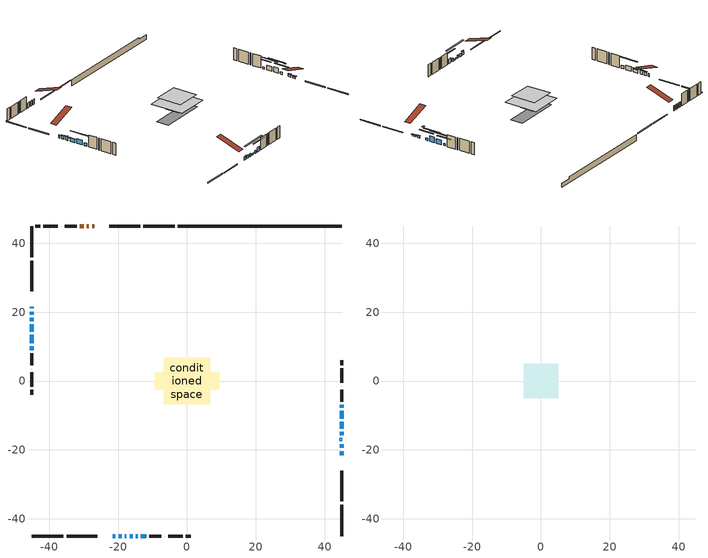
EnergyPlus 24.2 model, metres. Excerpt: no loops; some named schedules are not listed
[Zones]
conditioned space
 floor outside (Floor1 construction): -2.89,-2.89 -2.89,2.89 2.89,2.89 2.89,-2.89 z0.31
 floor adiabatic (AdiabaticFloorConstruction): -6.76,-6.76 -6.76,6.76 6.76,6.76 6.76,-6.76 z2.75
 floor foundation (Slab1 construction): -9.36,-2.55 -9.36,2.55 9.36,2.55 9.36,-2.55 z-2.13
 wall outside (RimJoist1 construction): -3.57,45.01 -12.7,45.01 / -45.01,-45.01 -35.88,-45.01 / -45.01,45.01 -45.01,35.88 / 45.01,-45.01 45.01,-35.88 z0.31:0.61
 wall outside (RimJoist2 construction): -13.63,45.01 -22.56,45.01 / -34.95,-45.01 -26.02,-45.01 / -45.01,34.95 -45.01,26.02 / 45.01,-34.95 45.01,-26.02 z0.31:0.61
 wall outside (AdiabaticWallConstruction 1): -27,45.01 -27.56,45.01 / -28.49,45.01 -29.07,45.01 / -30,45.01 -31.11,45.01 z0.31:2.34
 wall outside (AdiabaticWallConstruction): -45.01,21.58 -45.01,21.07 / -19.89,-45.01 -18.97,-45.01 / -18.05,-45.01 -17.59,-45.01 / -14.82,-45.01 -14.36,-45.01 / -45.01,10.03 -45.01,8.96 z0.31:1.53; 45.01,-21.58 45.01,-20.36 / -16.66,-45.01 -15.74,-45.01 z0.31:0.92; 45.01,-19.43 45.01,-18.31 z0.31:1.15; -21.58,-45.01 -20.82,-45.01 / -45.01,20.14 -45.01,19.23 / -45.01,16.46 -45.01,14.32 z0.31:1.63; -45.01,18.3 -45.01,17.38 z0.31:1.84; 45.01,-15.71 45.01,-14.79 z0.31:1.23; 45.01,-13.86 45.01,-11.83 z0.31:2.44; 45.01,-10.9 45.01,-8.69 / -13.43,-45.01 -11.9,-45.01 / -45.01,13.39 -45.01,10.95 z0.31:2.14; 45.01,-7.76 45.01,-6.95 z0.31:1.13
 wall outside (Wall1 construction): -32.03,45.01 -35.55,45.01 / -10.98,-45.01 -7.46,-45.01 / -45.01,8.03 -45.01,4.51 / 45.01,-6.02 45.01,-2.5 z0.31:5.19
 wall outside (Wall2 construction): -36.48,45.01 -36.58,45.01 / -6.53,-45.01 -6.43,-45.01 / -45.01,3.58 -45.01,3.49 / 45.01,-1.57 45.01,-1.48 z0.31:5.19
 wall outside (Wall3 construction): -37.51,45.01 -41.75,45.01 / -5.5,-45.01 -1.26,-45.01 / -45.01,2.56 -45.01,-1.68 / 45.01,-0.55 45.01,3.69 z0.31:5.19
 wall outside (Wall4 construction): -42.67,45.01 -44.08,45.01 / -0.34,-45.01 1.07,-45.01 / -45.01,-2.61 -45.01,-4.01 / 45.01,4.62 45.01,6.02 z0.31:5.19
 wall foundation (FoundationWall1 construction): -2.65,45.01,-2.13 -2.65,45.01,0.31 40.24,45.01,0.31 40.24,45.01,-0.39 45.01,45.01,-0.39 45.01,45.01,-2.13
 window (WindowConstruction 13): -45.01,21.58 -45.01,21.07 z0.31:1.53
 window (WindowConstruction 7): 45.01,-21.58 45.01,-20.36 z0.31:0.92
 window (WindowConstruction 8): 45.01,-19.43 45.01,-18.31 z0.31:1.15
 window (WindowConstruction 9): -21.58,-45.01 -20.82,-45.01 z0.31:1.63
 window (WindowConstruction 10): -45.01,20.14 -45.01,19.23 z0.31:1.63
 window (WindowConstruction 11): -45.01,18.3 -45.01,17.38 z0.31:1.83
 window (WindowConstruction 12): -45.01,16.45 -45.01,14.32 z0.31:1.63
 window (WindowConstruction 17): -19.89,-45.01 -18.97,-45.01 z0.31:1.53
 window (WindowConstruction 14): -18.04,-45.01 -17.59,-45.01 z0.31:1.53
 window (WindowConstruction 15): -16.66,-45.01 -15.74,-45.01 z0.31:0.92
 window (WindowConstruction 16): -14.81,-45.01 -14.36,-45.01 z0.31:1.53
 window (WindowConstruction): 45.01,-15.71 45.01,-14.79 z0.31:1.22
 window (WindowConstruction 1): 45.01,-13.86 45.01,-11.83 z0.31:2.44
 window (WindowConstruction 2): 45.01,-10.9 45.01,-8.69 z0.31:2.14
 window (WindowConstruction 3): 45.01,-7.76 45.01,-6.95 z0.31:1.12
 window (WindowConstruction 4): -13.43,-45.01 -11.9,-45.01 z0.31:2.14
 window (WindowConstruction 5): -45.01,13.39 -45.01,10.95 z0.31:2.14
 window (WindowConstruction 6): -45.01,10.02 -45.01,8.96 z0.31:1.53
 door (Door): -27,45.01 -27.56,45.01 z0.31:2.34
 door (Door 1): -28.49,45.01 -29.07,45.01 z0.31:2.34
 door (Door 2): -30,45.01 -31.11,45.01 z0.31:2.34
 ceiling adiabatic (AdiabaticFloorConstruction): 6.76,-6.76 6.76,6.76 -6.76,6.76 -6.76,-6.76 z2.75
 roof outside (AdiabaticRoofConstruction): 45.01,-16.63,5.19 44.3,-16.63,5.42 44.3,-17.38,5.42 45.01,-17.38,5.19
 skylight (SkylightConstruction): 45.01,-16.64,5.19 44.3,-16.64,5.42 44.3,-17.38,5.42 45.01,-17.38,5.19
attic - vented
 floor to conditioned space (Floor2 construction Reversed): -5.03,-5.03 -5.03,5.03 5.03,5.03 5.03,-5.03 z5.19
 roof outside (Roof1 construction): -26.07,45.01,5.19 -26.07,35.21,8.45 -23.49,35.21,8.45 -23.49,45.01,5.19; -22.51,-45.01,5.19 -22.51,-35.21,8.45 -25.09,-35.21,8.45 -25.09,-45.01,5.19; -45.01,22.51,5.19 -35.21,22.51,8.45 -35.21,25.09,8.45 -45.01,25.09,5.19; 45.01,-22.51,5.19 35.21,-22.51,8.45 35.21,-25.09,8.45 45.01,-25.09,5.19
shading: 45.01,-20.16 45.01,-21.78 45.42,-21.78 45.42,-20.16 z1.12; 45.01,-18.11 45.01,-19.63 45.42,-19.63 45.42,-18.11 z1.35; -20.62,-45.01 -21.78,-45.01 -21.78,-45.42 -20.62,-45.42 z1.83; -45.01,19.03 -45.01,20.34 -45.42,20.34 -45.42,19.03 z1.83; -45.01,17.18 -45.01,18.5 -45.42,18.5 -45.42,17.18 z2.04; -45.01,14.12 -45.01,16.66 -45.42,16.66 -45.42,14.12 z1.83; -10.66,-45.01 -21.74,-45.01 -21.74,-45.42 -10.66,-45.42 z6; 45.01,-12.15 45.01,-18.35 45.42,-18.35 45.42,-12.15 z3.86; 45.01,-9.19 45.01,-16.5 45.42,-16.5 45.42,-9.19 z5.08; 45.01,-6.05 45.01,-13.54 45.42,-13.54 45.42,-6.05 z4.78; 45.01,-4.31 45.01,-10.4 45.42,-10.4 45.42,-4.31 z3.76; -9.26,-45.01 -16.07,-45.01 -16.07,-45.42 -9.26,-45.42 z4.78; -45.01,8.31 -45.01,16.03 -45.42,16.03 -45.42,8.31 z4.78
[Building]
Building 1: Terrain=Suburbs
[Site:Location]
Toronto City Centre_ON: Latitude {deg}=43.63; Longitude {deg}=-79.39; Time Zone {hr}=-5; Elevation {m}=77; Keep Site Location Information=Yes
[Site:GroundTemperature:Shallow]
5.01852, 3.26908, 3.12898, 3.95918, 7.29196, 10.6092, 13.4851, 15.3069, 15.4617, 13.9799, 11.1774, 7.9619
[Site:WaterMainsTemperature]
Calculation Method=Schedule; Temperature Schedule=mains temperature schedule
[Material] Roughness=Rough; Thermal Absorptance=0.9
Name | Thickness {m} | Conductivity {W/m-K} | Density {kg/m3} | Specific Heat {J/kg-K} | Solar Absorptance | Visible Absorptance
asphalt or fiberglass shingles | 0.00635 | 0.162714 | 1121.4 | 1465.45 | 0.4 | 0.4
asphalt or fiberglass shingles 1 | 0.00635 | 0.162714 | 1121.4 | 1465.45 | 0.7 | 0.7
ceiling loosefill ins | 0.169333 | 0.0480833 | 16.02 | 1046.75 | 0.7 | 0.7
ceiling stud and cavity | 0.1397 | 0.177091 | 65.682 | 1177.47 | 0.7 | 0.7
concrete 4.0 in. | 0.1016 | 1.803125 | 2242.8 | 837.4 | 0.7 | 0.7
concrete 8.0 in. | 0.2032 | 1.803125 | 2242.8 | 837.4 | 0.7 | 0.7
door material | 0.04445 | 0.20624 | 512.64 | 1214.23 | 0.7 | 0.7
door material 1 | 0.04445 | 0.188738 | 512.64 | 1214.23 | 0.7 | 0.7
exterior vertical ins | 0.0301356 | 0.029427 | 32.04 | 1214.23 | 0.7 | 0.7
floor covering | 0.0127 | 0.0433444 | 54.468 | 1339.84 | 0.6 | 0.6
floor rigid ins; rim joist rigid ins; wall rigid ins | 0.051816 | 0.029427 | 32.04 | 1214.23 | 0.7 | 0.7
floor rigid ins 1; roof rigid ins; wall rigid ins 1 | 0.512978 | 0.029427 | 32.04 | 1214.23 | 0.7 | 0.7
floor stud and cavity | 0.1397 | 0.137215 | 92.3553 | 1139.71 | 0.7 | 0.7
floor stud and cavity 1 | 0.1397 | 1.75129 | 37.0049 | 1207.88 | 0.7 | 0.7
furniture material conditioned space 1 | 0.1524 | 0.115458 | 640.8 | 1214.23 | 0.6 | 0.6
gypsum board | 0.0127 | 0.160291 | 801 | 837.4 | 0.6 | 0.6
gypsum board 1 | 0.0127 | 0.160291 | 801 | 837.4 | 0.7 | 0.7
osb sheathing 0.5 in. | 0.0127 | 0.115458 | 512.64 | 1214.23 | 0.7 | 0.7
osb sheathing 0.75 in. | 0.01905 | 0.115458 | 512.64 | 1214.23 | 0.7 | 0.7
osb sheathing 2.0 in. | 0.0508 | 0.115458 | 512.64 | 1214.23 | 0.7 | 0.7
rim joist stud and cavity | 0.0508 | 0.035201 | 125.044 | 1163.47 | 0.6 | 0.6
rim joist stud and cavity 1 | 0.0508 | 0.0346513 | 125.044 | 1163.47 | 0.6 | 0.6
roof stud and cavity | 0.18415 | 1.78685 | 37.0049 | 1207.88 | 0.6 | 0.6
wall stud and cavity | 0.1397 | 0.0833386 | 139.0536 | 1170.24 | 0.7 | 0.7
wall stud and cavity 1 | 0.1397 | 0.0759218 | 139.0536 | 1170.24 | 0.7 | 0.7
wall stud and cavity 2 | 0.1397 | 0.257598 | 139.0536 | 1170.24 | 0.7 | 0.7
wall stud and cavity 3 | 0.1397 | 0.106925 | 139.0536 | 1170.24 | 0.7 | 0.7
wall stud and cavity 4 | 0.0889 | 0.380278 | 52.3479 | 1209.89 | 0.7 | 0.7
wall stud and cavity 5 | 0.0889 | 0.391764 | 83.0341 | 1211.67 | 0.7 | 0.7
wood siding | 0.0254 | 0.102417 | 544.68 | 1172.36 | 0.4 | 0.4
wood siding 1; wood siding 2; wood siding 3 | 0.0254 | 0.102417 | 544.68 | 1172.36 | 0.7 | 0.7
[WindowMaterial:SimpleGlazingSystem]
Name | U-Factor {W/m2-K} | Solar Heat Gain Coefficient
SkylightMaterial | 3.68223 | 0.6555
WindowMaterial | 2.95029 | 0.64
WindowMaterial 1 | 2.87818 | 0.7
WindowMaterial 10 | 2.927009 | 0.66
WindowMaterial 11 | 2.89578 | 0.69
WindowMaterial 12 | 2.97414 | 0.61
WindowMaterial 13 | 2.75837 | 0.61
WindowMaterial 14 | 2.97868 | 0.61
WindowMaterial 15 | 2.95653 | 0.63
WindowMaterial 2 | 2.88102 | 0.7
WindowMaterial 3 | 2.96448 | 0.62
WindowMaterial 4 | 2.89408 | 0.69
WindowMaterial 5 | 3.06271 | 0.55
WindowMaterial 6 | 3.00026 | 0.58
WindowMaterial 7 | 2.94518 | 0.64
WindowMaterial 8 | 2.94631 | 0.64
WindowMaterial 9 | 2.93325 | 0.65
[Construction]
AdiabaticFloorConstruction: floor stud and cavity 1, floor rigid ins 1, osb sheathing 0.75 in., floor covering
AdiabaticRoofConstruction: asphalt or fiberglass shingles 1, roof rigid ins, osb sheathing 0.75 in., roof stud and cavity
AdiabaticWallConstruction: wood siding 2, wall rigid ins 1, wall stud and cavity 4, gypsum board
AdiabaticWallConstruction 1: wood siding 3, wall rigid ins 1, wall stud and cavity 4, gypsum board
Door; Door 2: door material
Door 1: door material 1
Floor1 construction: floor stud and cavity, floor rigid ins, osb sheathing 0.75 in., floor covering
Floor2 construction Reversed: gypsum board, ceiling stud and cavity, ceiling loosefill ins
FoundationWall1 construction: concrete 8.0 in., gypsum board 1
furniture construction conditioned space 1: furniture material conditioned space 1
PartitionWallConstruction: gypsum board, wall stud and cavity 5, gypsum board
RimJoist1 construction: wood siding 1, rim joist rigid ins, osb sheathing 2.0 in., rim joist stud and cavity
RimJoist2 construction: wood siding 1, rim joist rigid ins, osb sheathing 2.0 in., rim joist stud and cavity 1
Roof1 construction: asphalt or fiberglass shingles
SkylightConstruction: SkylightMaterial
Slab1 construction: concrete 4.0 in.
Wall1 construction: wood siding, osb sheathing 0.5 in., wall stud and cavity, gypsum board
Wall2 construction: wood siding, osb sheathing 0.5 in., wall stud and cavity 1, gypsum board
Wall3 construction: wood siding, wall rigid ins, osb sheathing 0.5 in., wall stud and cavity 2, gypsum board
Wall4 construction: wood siding, osb sheathing 0.5 in., wall stud and cavity 3, gypsum board
WindowConstruction: WindowMaterial
WindowConstruction 1; WindowConstruction 5: WindowMaterial 1
WindowConstruction 10: WindowMaterial 9
WindowConstruction 11: WindowMaterial 10
WindowConstruction 12: WindowMaterial 11
WindowConstruction 13: WindowMaterial 12
WindowConstruction 14: WindowMaterial 13
WindowConstruction 15; WindowConstruction 16: WindowMaterial 14
WindowConstruction 17: WindowMaterial 15
WindowConstruction 2: WindowMaterial 2
WindowConstruction 3: WindowMaterial 3
WindowConstruction 4: WindowMaterial 4
WindowConstruction 6: WindowMaterial 5
WindowConstruction 7: WindowMaterial 6
WindowConstruction 8: WindowMaterial 7
WindowConstruction 9: WindowMaterial 8
[Zone] Multiplier=1; Part of Total Floor Area=Yes
Name | Volume {m3}
attic - vented | 53.9905
conditioned space | 724
[Space]
Name | Zone | Volume {m3}
attic - vented 1 | attic - vented | 53.9905
conditioned space 1 | conditioned space | 724
[ZoneInfiltration:EffectiveLeakageArea]
infil attic - vented 1: Zone or Space=attic - vented 1; Schedule=Always On Discrete; Effective Air Leakage Area {cm2}=4255.27; Stack Coefficient=0.000226997; Wind Coefficient=1.01796e-05
[ZoneMixing]
whole house fan mix: Zone or Space=attic - vented; Schedule=Always On Continuous; Design Flow Rate Calculation Method=Flow/Zone; Design Flow Rate {m3/s}=0; Source Zone or Space=conditioned space
[SurfaceProperty:ExposedFoundationPerimeter]
Slab1: Exposed Perimeter Calculation Method=TotalExposedPerimeter; Total Exposed Perimeter {m}=47.652
[InternalMass] Zone or ZoneList=conditioned space; Space or SpaceList=conditioned space 1
Name | Construction | Surface Area {m2}
furniture mass conditioned space 1 | furniture construction conditioned space 1 | 124.7
partition wall mass | PartitionWallConstruction | 311.749
[Lights]
interior lighting: Zone or ZoneList or Space or SpaceList=conditioned space 1; Schedule=interior lighting schedule; Design Level Calculation Method=LightingLevel; Lighting Level {W}=343.2; Return Air Fraction=0; Fraction Radiant=0.6; Fraction Visible=0.2; Fraction Replaceable=1
[People]
occupants: Zone or ZoneList or Space or SpaceList=conditioned space 1; Number of People Schedule=occupants schedule; Number of People Calculation Method=People; Number of People=3; Fraction Radiant=0.314171; Sensible Heat Fraction=0.56303; Activity Level Schedule=occupants activity schedule; Carbon Dioxide Generation Rate {m3/s-W}=0; Enable ASHRAE 55 Comfort Warnings=No; Mean Radiant Temperature Calculation Type=EnclosureAveraged
[ElectricEquipment] Zone or ZoneList or Space or SpaceList=conditioned space 1; Design Level Calculation Method=EquipmentLevel
Name | Schedule | Design Level {W} | Fraction Latent | Fraction Radiant | Fraction Lost
clothes dryer | clothes dryer schedule | 140.772 | 0.015 | 0.081 | 0.85
clothes washer | clothes washer schedule | 32.1985 | 0.03 | 0.162 | 0.7
cooking range | cooking range schedule | 215.147 | 0.08 | 0.432 | 0.2
dishwasher | dishwasher schedule | 66.8632 | 0.3 | 0.18 | 0.4
fridge | fridge schedule | 72.9452 | 0 | 0.6 | 0
mech vent bath fan 0 | mech vent bath fan 0 schedule | 50.2 | 0 | 0 | 1
mech vent bath fan 1 | mech vent bath fan 1 schedule | 50.2 | 0 | 0 | 1
mech vent house fan | mech vent house fan schedule | 0 | 0 | 0 | 1
mech vent house fan cfis | mech vent house fan cfis schedule | 0 | 0 | 0 | 0
mech vent range fan 0 | mech vent range fan 0 schedule | 57 | 0 | 0 | 1
misc plug loads | misc plug loads schedule | 494.7 | 0.045 | 0.513 | 0.1
whole house fan | Always On Discrete | 0 | 0 | 0 | 1
[OtherEquipment] Zone or ZoneList or Space or SpaceList=conditioned space 1; Design Level Calculation Method=EquipmentLevel
Name | Fuel Type | Schedule | Design Level {W} | Fraction Latent | Fraction Radiant | Fraction Lost
clothes dryer 1 | Electricity | clothes dryer schedule | 0 | 0.015 | 0.081 | 0.85
cooking range 1 | Electricity | cooking range schedule | 0 | 0.08 | 0.432 | 0.2
general water use latent | None | general water use schedule | 62.594 | 1 | 0 | 0
general water use sensible | None | general water use schedule | -61.6891 | 0 | 0.6 | 0
mech vent house fan latent load | None | Always On Discrete | 0 | 1 | 0 | 0
mech vent house fan sensible load | None | Always On Discrete | 0 | 0 | 0 | 0
water heater energy adjustment1 | NaturalGas | Always On Discrete | 0.01 | 0 | 0 | 1
[ZoneInfiltration:DesignFlowRate] Zone or ZoneList or Space or SpaceList=conditioned space 1; Schedule=Always On Discrete; Design Flow Rate Calculation Method=Flow/Zone; Design Flow Rate {m3/s}=0
infil flow; natural vent flow; whole house fan flow
[Foundation:Kiva]
Foundation Kiva 1: Initial Indoor Air Temperature {C}=18; Wall Height Above Grade {m}=0.309982; Wall Depth Below Slab {m}=0.2032; Custom Block Material Name 1=exterior vertical ins; Custom Block Depth 1 {m}=2.43998; Custom Block X Position 1 {m}=0.2159; Custom Block Z Position 1 {m}=0
[Foundation:Kiva:Settings]
Soil Conductivity {W/m-K}=0.849921; Soil Density {kg/m3}=1842.3; Soil Specific Heat {J/kg-K}=418.7; Ground Solar Absorptivity=0.9; Ground Thermal Absorptivity=0.9; Ground Surface Roughness {m}=0.03; Far-Field Width {m}=40; Deep-Ground Boundary Condition=ZeroFlux; Deep-Ground Depth {m}=40; Minimum Cell Dimension {m}=0.2; Maximum Cell Growth Coefficient=3; Simulation Timestep=Timestep
[Exterior:Lights]
exterior lighting: Schedule=exterior lighting schedule; Design Level {W}=75.6
[Schedule:Constant]
Name | Hourly Value
Always On Continuous; mech vent house fan schedule; mech vent house fan cfis schedule; Always On Discrete | 1
occupants activity schedule | 117.228
fridge schedule | 0
[Schedule:Week:Daily]
interior lighting schedule Week Rule - Jan1-Jan27: interior lighting schedule day, interior lighting schedule day, interior lighting schedule day, interior lighting schedule day, interior lighting schedule day, interior lighting schedule day, interior lighting schedule day, interior lighting schedule default day, interior lighting schedule default day, interior lighting schedule default day, interior lighting schedule default day, interior lighting schedule default day
interior lighting schedule Week Rule - Jan28-Feb3: interior lighting schedule day, interior lighting schedule day, interior lighting schedule day, interior lighting schedule day, interior lighting schedule day 1, interior lighting schedule day 1, interior lighting schedule day 1, interior lighting schedule default day, interior lighting schedule default day, interior lighting schedule default day, interior lighting schedule default day, interior lighting schedule default day
interior lighting schedule Week Rule - Feb4-Feb24: interior lighting schedule day 1, interior lighting schedule day 1, interior lighting schedule day 1, interior lighting schedule day 1, interior lighting schedule day 1, interior lighting schedule day 1, interior lighting schedule day 1, interior lighting schedule default day, interior lighting schedule default day, interior lighting schedule default day, interior lighting schedule default day, interior lighting schedule default day
interior lighting schedule Week Rule - Feb25-Mar3: interior lighting schedule day 1, interior lighting schedule day 1, interior lighting schedule day 1, interior lighting schedule day 1, interior lighting schedule day 2, interior lighting schedule day 2, interior lighting schedule day 2, interior lighting schedule default day, interior lighting schedule default day, interior lighting schedule default day, interior lighting schedule default day, interior lighting schedule default day
interior lighting schedule Week Rule - Mar4-Mar31: interior lighting schedule day 2, interior lighting schedule day 2, interior lighting schedule day 2, interior lighting schedule day 2, interior lighting schedule day 2, interior lighting schedule day 2, interior lighting schedule day 2, interior lighting schedule default day, interior lighting schedule default day, interior lighting schedule default day, interior lighting schedule default day, interior lighting schedule default day
interior lighting schedule Week Rule - Apr1-Apr28: interior lighting schedule day 3, interior lighting schedule day 3, interior lighting schedule day 3, interior lighting schedule day 3, interior lighting schedule day 3, interior lighting schedule day 3, interior lighting schedule day 3, interior lighting schedule default day, interior lighting schedule default day, interior lighting schedule default day, interior lighting schedule default day, interior lighting schedule default day
interior lighting schedule Week Rule - Apr29-May5: interior lighting schedule day 3, interior lighting schedule day 3, interior lighting schedule day 4, interior lighting schedule day 4, interior lighting schedule day 4, interior lighting schedule day 4, interior lighting schedule day 4, interior lighting schedule default day, interior lighting schedule default day, interior lighting schedule default day, interior lighting schedule default day, interior lighting schedule default day
interior lighting schedule Week Rule - May6-May26: interior lighting schedule day 4, interior lighting schedule day 4, interior lighting schedule day 4, interior lighting schedule day 4, interior lighting schedule day 4, interior lighting schedule day 4, interior lighting schedule day 4, interior lighting schedule default day, interior lighting schedule default day, interior lighting schedule default day, interior lighting schedule default day, interior lighting schedule default day
interior lighting schedule Week Rule - May27-Jun2: interior lighting schedule day 4, interior lighting schedule day 4, interior lighting schedule day 4, interior lighting schedule day 4, interior lighting schedule day 4, interior lighting schedule day 5, interior lighting schedule day 5, interior lighting schedule default day, interior lighting schedule default day, interior lighting schedule default day, interior lighting schedule default day, interior lighting schedule default day
interior lighting schedule Week Rule - Jun3-Jun30: interior lighting schedule day 5, interior lighting schedule day 5, interior lighting schedule day 5, interior lighting schedule day 5, interior lighting schedule day 5, interior lighting schedule day 5, interior lighting schedule day 5, interior lighting schedule default day, interior lighting schedule default day, interior lighting schedule default day, interior lighting schedule default day, interior lighting schedule default day
interior lighting schedule Week Rule - Jul1-Jul28: interior lighting schedule day 6, interior lighting schedule day 6, interior lighting schedule day 6, interior lighting schedule day 6, interior lighting schedule day 6, interior lighting schedule day 6, interior lighting schedule day 6, interior lighting schedule default day, interior lighting schedule default day, interior lighting schedule default day, interior lighting schedule default day, interior lighting schedule default day
interior lighting schedule Week Rule - Jul29-Aug4: interior lighting schedule day 6, interior lighting schedule day 6, interior lighting schedule day 6, interior lighting schedule day 7, interior lighting schedule day 7, interior lighting schedule day 7, interior lighting schedule day 7, interior lighting schedule default day, interior lighting schedule default day, interior lighting schedule default day, interior lighting schedule default day, interior lighting schedule default day
interior lighting schedule Week Rule - Aug5-Aug25: interior lighting schedule day 7, interior lighting schedule day 7, interior lighting schedule day 7, interior lighting schedule day 7, interior lighting schedule day 7, interior lighting schedule day 7, interior lighting schedule day 7, interior lighting schedule default day, interior lighting schedule default day, interior lighting schedule default day, interior lighting schedule default day, interior lighting schedule default day
interior lighting schedule Week Rule - Aug26-Sep1: interior lighting schedule day 7, interior lighting schedule day 7, interior lighting schedule day 7, interior lighting schedule day 7, interior lighting schedule day 7, interior lighting schedule day 7, interior lighting schedule day 8, interior lighting schedule default day, interior lighting schedule default day, interior lighting schedule default day, interior lighting schedule default day, interior lighting schedule default day
interior lighting schedule Week Rule - Sep2-Sep29: interior lighting schedule day 8, interior lighting schedule day 8, interior lighting schedule day 8, interior lighting schedule day 8, interior lighting schedule day 8, interior lighting schedule day 8, interior lighting schedule day 8, interior lighting schedule default day, interior lighting schedule default day, interior lighting schedule default day, interior lighting schedule default day, interior lighting schedule default day
interior lighting schedule Week Rule - Sep30-Oct6: interior lighting schedule day 8, interior lighting schedule day 9, interior lighting schedule day 9, interior lighting schedule day 9, interior lighting schedule day 9, interior lighting schedule day 9, interior lighting schedule day 9, interior lighting schedule default day, interior lighting schedule default day, interior lighting schedule default day, interior lighting schedule default day, interior lighting schedule default day
interior lighting schedule Week Rule - Oct7-Oct27: interior lighting schedule day 9, interior lighting schedule day 9, interior lighting schedule day 9, interior lighting schedule day 9, interior lighting schedule day 9, interior lighting schedule day 9, interior lighting schedule day 9, interior lighting schedule default day, interior lighting schedule default day, interior lighting schedule default day, interior lighting schedule default day, interior lighting schedule default day
interior lighting schedule Week Rule - Oct28-Nov3: interior lighting schedule day 9, interior lighting schedule day 9, interior lighting schedule day 9, interior lighting schedule day 9, interior lighting schedule day 10, interior lighting schedule day 10, interior lighting schedule day 10, interior lighting schedule default day, interior lighting schedule default day, interior lighting schedule default day, interior lighting schedule default day, interior lighting schedule default day
interior lighting schedule Week Rule - Nov4-Nov24: interior lighting schedule day 10, interior lighting schedule day 10, interior lighting schedule day 10, interior lighting schedule day 10, interior lighting schedule day 10, interior lighting schedule day 10, interior lighting schedule day 10, interior lighting schedule default day, interior lighting schedule default day, interior lighting schedule default day, interior lighting schedule default day, interior lighting schedule default day
interior lighting schedule Week Rule - Nov25-Dec1: interior lighting schedule day 10, interior lighting schedule day 10, interior lighting schedule day 10, interior lighting schedule day 10, interior lighting schedule day 10, interior lighting schedule day 10, interior lighting schedule day 11, interior lighting schedule default day, interior lighting schedule default day, interior lighting schedule default day, interior lighting schedule default day, interior lighting schedule default day
interior lighting schedule Week Rule - Dec2-Dec31: interior lighting schedule day 11, interior lighting schedule day 11, interior lighting schedule day 11, interior lighting schedule day 11, interior lighting schedule day 11, interior lighting schedule day 11, interior lighting schedule day 11, interior lighting schedule default day, interior lighting schedule default day, interior lighting schedule default day, interior lighting schedule default day, interior lighting schedule default day
occupants schedule Week Rule - Jan1-Dec31: occupants schedule day, occupants schedule day, occupants schedule day, occupants schedule day, occupants schedule day, occupants schedule day, occupants schedule day, occupants schedule default day, occupants schedule default day, occupants schedule default day, occupants schedule default day, occupants schedule default day
clothes dryer schedule Week Rule - Jan1-Dec31: clothes dryer schedule day, clothes dryer schedule day, clothes dryer schedule day, clothes dryer schedule day, clothes dryer schedule day, clothes dryer schedule day, clothes dryer schedule day, clothes dryer schedule default day, clothes dryer schedule default day, clothes dryer schedule default day, clothes dryer schedule default day, clothes dryer schedule default day
clothes washer schedule Week Rule - Jan1-Dec31: clothes washer schedule day, clothes washer schedule day, clothes washer schedule day, clothes washer schedule day, clothes washer schedule day, clothes washer schedule day, clothes washer schedule day, clothes washer schedule default day, clothes washer schedule default day, clothes washer schedule default day, clothes washer schedule default day, clothes washer schedule default day
cooking range schedule Week Rule - Jan1-Dec31: cooking range schedule day, cooking range schedule day, cooking range schedule day, cooking range schedule day, cooking range schedule day, cooking range schedule day, cooking range schedule day, cooking range schedule default day, cooking range schedule default day, cooking range schedule default day, cooking range schedule default day, cooking range schedule default day
dishwasher schedule Week Rule - Jan1-Dec31: dishwasher schedule day, dishwasher schedule day, dishwasher schedule day, dishwasher schedule day, dishwasher schedule day, dishwasher schedule day, dishwasher schedule day, dishwasher schedule default day, dishwasher schedule default day, dishwasher schedule default day, dishwasher schedule default day, dishwasher schedule default day
mech vent bath fan 0 schedule Week Rule - Jan1-Dec31: mech vent bath fan 0 schedule day, mech vent bath fan 0 schedule day, mech vent bath fan 0 schedule day, mech vent bath fan 0 schedule day, mech vent bath fan 0 schedule day, mech vent bath fan 0 schedule day, mech vent bath fan 0 schedule day, mech vent bath fan 0 schedule default day, mech vent bath fan 0 schedule default day, mech vent bath fan 0 schedule default day, mech vent bath fan 0 schedule default day, mech vent bath fan 0 schedule default day
mech vent bath fan 1 schedule Week Rule - Jan1-Dec31: mech vent bath fan 1 schedule day, mech vent bath fan 1 schedule day, mech vent bath fan 1 schedule day, mech vent bath fan 1 schedule day, mech vent bath fan 1 schedule day, mech vent bath fan 1 schedule day, mech vent bath fan 1 schedule day, mech vent bath fan 1 schedule default day, mech vent bath fan 1 schedule default day, mech vent bath fan 1 schedule default day, mech vent bath fan 1 schedule default day, mech vent bath fan 1 schedule default day
mech vent range fan 0 schedule Week Rule - Jan1-Dec31: mech vent range fan 0 schedule day, mech vent range fan 0 schedule day, mech vent range fan 0 schedule day, mech vent range fan 0 schedule day, mech vent range fan 0 schedule day, mech vent range fan 0 schedule day, mech vent range fan 0 schedule day, mech vent range fan 0 schedule default day, mech vent range fan 0 schedule default day, mech vent range fan 0 schedule default day, mech vent range fan 0 schedule default day, mech vent range fan 0 schedule default day
misc plug loads schedule Week Rule - Jan1-Dec31: misc plug loads schedule day, misc plug loads schedule day, misc plug loads schedule day, misc plug loads schedule day, misc plug loads schedule day, misc plug loads schedule day, misc plug loads schedule day, misc plug loads schedule default day, misc plug loads schedule default day, misc plug loads schedule default day, misc plug loads schedule default day, misc plug loads schedule default day
general water use schedule Week Rule - Jan1-Dec31: general water use schedule day, general water use schedule day, general water use schedule day, general water use schedule day, general water use schedule day, general water use schedule day, general water use schedule day, general water use schedule default day, general water use schedule default day, general water use schedule default day, general water use schedule default day, general water use schedule default day
exterior lighting schedule Week Rule - Jan1-Jan27: exterior lighting schedule day, exterior lighting schedule day, exterior lighting schedule day, exterior lighting schedule day, exterior lighting schedule day, exterior lighting schedule day, exterior lighting schedule day, exterior lighting schedule default day, exterior lighting schedule default day, exterior lighting schedule default day, exterior lighting schedule default day, exterior lighting schedule default day
exterior lighting schedule Week Rule - Jan28-Feb3: exterior lighting schedule day, exterior lighting schedule day, exterior lighting schedule day, exterior lighting schedule day, exterior lighting schedule day 1, exterior lighting schedule day 1, exterior lighting schedule day 1, exterior lighting schedule default day, exterior lighting schedule default day, exterior lighting schedule default day, exterior lighting schedule default day, exterior lighting schedule default day
exterior lighting schedule Week Rule - Feb4-Feb24: exterior lighting schedule day 1, exterior lighting schedule day 1, exterior lighting schedule day 1, exterior lighting schedule day 1, exterior lighting schedule day 1, exterior lighting schedule day 1, exterior lighting schedule day 1, exterior lighting schedule default day, exterior lighting schedule default day, exterior lighting schedule default day, exterior lighting schedule default day, exterior lighting schedule default day
exterior lighting schedule Week Rule - Feb25-Mar3: exterior lighting schedule day 1, exterior lighting schedule day 1, exterior lighting schedule day 1, exterior lighting schedule day 1, exterior lighting schedule day 2, exterior lighting schedule day 2, exterior lighting schedule day 2, exterior lighting schedule default day, exterior lighting schedule default day, exterior lighting schedule default day, exterior lighting schedule default day, exterior lighting schedule default day
exterior lighting schedule Week Rule - Mar4-Mar31: exterior lighting schedule day 2, exterior lighting schedule day 2, exterior lighting schedule day 2, exterior lighting schedule day 2, exterior lighting schedule day 2, exterior lighting schedule day 2, exterior lighting schedule day 2, exterior lighting schedule default day, exterior lighting schedule default day, exterior lighting schedule default day, exterior lighting schedule default day, exterior lighting schedule default day
exterior lighting schedule Week Rule - Apr1-Apr28: exterior lighting schedule day 3, exterior lighting schedule day 3, exterior lighting schedule day 3, exterior lighting schedule day 3, exterior lighting schedule day 3, exterior lighting schedule day 3, exterior lighting schedule day 3, exterior lighting schedule default day, exterior lighting schedule default day, exterior lighting schedule default day, exterior lighting schedule default day, exterior lighting schedule default day
exterior lighting schedule Week Rule - Apr29-May5: exterior lighting schedule day 3, exterior lighting schedule day 3, exterior lighting schedule day 4, exterior lighting schedule day 4, exterior lighting schedule day 4, exterior lighting schedule day 4, exterior lighting schedule day 4, exterior lighting schedule default day, exterior lighting schedule default day, exterior lighting schedule default day, exterior lighting schedule default day, exterior lighting schedule default day
[Schedule:Year]
interior lighting schedule: interior lighting schedule Week Rule - Jan1-Jan27, 1, 1, 1, 27, interior lighting schedule Week Rule - Jan28-Feb3, 1, 28, 2, 3, interior lighting schedule Week Rule - Feb4-Feb24, 2, 4, 2, 24, interior lighting schedule Week Rule - Feb25-Mar3, 2, 25, 3, 3, interior lighting schedule Week Rule - Mar4-Mar31, 3, 4, 3, 31, interior lighting schedule Week Rule - Apr1-Apr28, 4, 1, 4, 28, interior lighting schedule Week Rule - Apr29-May5, 4, 29, 5, 5, interior lighting schedule Week Rule - May6-May26, 5, 6, 5, 26, interior lighting schedule Week Rule - May27-Jun2, 5, 27, 6, 2, interior lighting schedule Week Rule - Jun3-Jun30, 6, 3, 6, 30, interior lighting schedule Week Rule - Jul1-Jul28, 7, 1, 7, 28, interior lighting schedule Week Rule - Jul29-Aug4, 7, 29, 8, 4, interior lighting schedule Week Rule - Aug5-Aug25, 8, 5, 8, 25, interior lighting schedule Week Rule - Aug26-Sep1, 8, 26, 9, 1, interior lighting schedule Week Rule - Sep2-Sep29, 9, 2, 9, 29, interior lighting schedule Week Rule - Sep30-Oct6, 9, 30, 10, 6, interior lighting schedule Week Rule - Oct7-Oct27, 10, 7, 10, 27, interior lighting schedule Week Rule - Oct28-Nov3, 10, 28, 11, 3, interior lighting schedule Week Rule - Nov4-Nov24, 11, 4, 11, 24, interior lighting schedule Week Rule - Nov25-Dec1, 11, 25, 12, 1, interior lighting schedule Week Rule - Dec2-Dec31, 12, 2, 12, 31
occupants schedule: occupants schedule Week Rule - Jan1-Dec31, 1, 1, 12, 31
clothes dryer schedule: clothes dryer schedule Week Rule - Jan1-Dec31, 1, 1, 12, 31
clothes washer schedule: clothes washer schedule Week Rule - Jan1-Dec31, 1, 1, 12, 31
cooking range schedule: cooking range schedule Week Rule - Jan1-Dec31, 1, 1, 12, 31
dishwasher schedule: dishwasher schedule Week Rule - Jan1-Dec31, 1, 1, 12, 31
mech vent bath fan 0 schedule: mech vent bath fan 0 schedule Week Rule - Jan1-Dec31, 1, 1, 12, 31
mech vent bath fan 1 schedule: mech vent bath fan 1 schedule Week Rule - Jan1-Dec31, 1, 1, 12, 31
mech vent range fan 0 schedule: mech vent range fan 0 schedule Week Rule - Jan1-Dec31, 1, 1, 12, 31
misc plug loads schedule: misc plug loads schedule Week Rule - Jan1-Dec31, 1, 1, 12, 31
general water use schedule: general water use schedule Week Rule - Jan1-Dec31, 1, 1, 12, 31
exterior lighting schedule: exterior lighting schedule Week Rule - Jan1-Jan27, 1, 1, 1, 27, exterior lighting schedule Week Rule - Jan28-Feb3, 1, 28, 2, 3, exterior lighting schedule Week Rule - Feb4-Feb24, 2, 4, 2, 24, exterior lighting schedule Week Rule - Feb25-Mar3, 2, 25, 3, 3, exterior lighting schedule Week Rule - Mar4-Mar31, 3, 4, 3, 31, exterior lighting schedule Week Rule - Apr1-Apr28, 4, 1, 4, 28, exterior lighting schedule Week Rule - Apr29-May5, 4, 29, 5, 5, exterior lighting schedule Week Rule - May6-May26, 5, 6, 5, 26, exterior lighting schedule Week Rule - May27-Jun2, 5, 27, 6, 2, exterior lighting schedule Week Rule - Jun3-Jun30, 6, 3, 6, 30, exterior lighting schedule Week Rule - Jul1-Jul28, 7, 1, 7, 28, exterior lighting schedule Week Rule - Jul29-Aug4, 7, 29, 8, 4, exterior lighting schedule Week Rule - Aug5-Aug25, 8, 5, 8, 25, exterior lighting schedule Week Rule - Aug26-Sep1, 8, 26, 9, 1, exterior lighting schedule Week Rule - Sep2-Sep29, 9, 2, 9, 29, exterior lighting schedule Week Rule - Sep30-Oct6, 9, 30, 10, 6, exterior lighting schedule Week Rule - Oct7-Oct27, 10, 7, 10, 27, exterior lighting schedule Week Rule - Oct28-Nov3, 10, 28, 11, 3, exterior lighting schedule Week Rule - Nov4-Nov24, 11, 4, 11, 24, exterior lighting schedule Week Rule - Nov25-Dec1, 11, 25, 12, 1, exterior lighting schedule Week Rule - Dec2-Dec31, 12, 2, 12, 31
[Schedule:Compact]
mains temperature schedule: Through: 01/01, For: AllDays, Until: 24:00, 8.80333, Through: 01/02, For: AllDays, Until: 24:00, 8.74333, Through: 01/03, For: AllDays, Until: 24:00, 8.68389, Through: 01/04, For: AllDays, Until: 24:00, 8.62611, Through: 01/05, For: AllDays, Until: 24:00, 8.56944, Through: 01/06, For: AllDays, Until: 24:00, 8.51389, Through: 01/07, For: AllDays, Until: 24:00, 8.45944, Through: 01/08, For: AllDays, Until: 24:00, 8.40611, Through: 01/09, For: AllDays, Until: 24:00, 8.35389, Through: 01/10, For: AllDays, Until: 24:00, 8.30278, Through: 01/11, For: AllDays, Until: 24:00, 8.25333, Through: 01/12, For: AllDays, Until: 24:00, 8.205, Through: 01/13, For: AllDays, Until: 24:00, 8.15778, Through: 01/14, For: AllDays, Until: 24:00, 8.11222, Through: 01/15, For: AllDays, Until: 24:00, 8.06778, Through: 01/16, For: AllDays, Until: 24:00, 8.02444, Through: 01/17, For: AllDays, Until: 24:00, 7.98222, Through: 01/18, For: AllDays, Until: 24:00, 7.94167, Through: 01/19, For: AllDays, Until: 24:00, 7.90222, Through: 01/20, For: AllDays, Until: 24:00, 7.86444, Through: 01/21, For: AllDays, Until: 24:00, 7.82778, Through: 01/22, For: AllDays, Until: 24:00, 7.79278, Through: 01/23, For: AllDays, Until: 24:00, 7.75889, Through: 01/24, For: AllDays, Until: 24:00, 7.72667, Through: 01/25, For: AllDays, Until: 24:00, 7.69556, Through: 01/26, For: AllDays, Until: 24:00, 7.66611, Through: 01/27, For: AllDays, Until: 24:00, 7.63778, Through: 01/28, For: AllDays, Until: 24:00, 7.61111, Through: 01/29, For: AllDays, Until: 24:00, 7.58556, Through: 01/30, For: AllDays, Until: 24:00, 7.56167, Through: 01/31, For: AllDays, Until: 24:00, 7.53944, Through: 02/01, For: AllDays, Until: 24:00, 7.51833, Through: 02/02, For: AllDays, Until: 24:00, 7.49889, Through: 02/03, For: AllDays, Until: 24:00, 7.48111, Through: 02/04, For: AllDays, Until: 24:00, 7.46444, Through: 02/05, For: AllDays, Until: 24:00, 7.44944, Through: 02/06, For: AllDays, Until: 24:00, 7.43556, Through: 02/07, For: AllDays, Until: 24:00, 7.42333, Through: 02/08, For: AllDays, Until: 24:00, 7.41278, Through: 02/09, For: AllDays, Until: 24:00, 7.40389, Through: 02/10, For: AllDays, Until: 24:00, 7.39611, Through: 02/11, For: AllDays, Until: 24:00, 7.39, Through: 02/12, For: AllDays, Until: 24:00, 7.38556, Through: 02/13, For: AllDays, Until: 24:00, 7.38222, Through: 02/14, For: AllDays, Until: 24:00, 7.38056, Through: 02/15, For: AllDays, Until: 24:00, 7.38056, Through: 02/16, For: AllDays, Until: 24:00, 7.38222, Through: 02/17, For: AllDays, Until: 24:00, 7.385, Through: 02/18, For: AllDays, Until: 24:00, 7.38944, Through: 02/19, For: AllDays, Until: 24:00, 7.395, Through: 02/20, For: AllDays, Until: 24:00, 7.40278, Through: 02/21, For: AllDays, Until: 24:00, 7.41167, Through: 02/22, For: AllDays, Until: 24:00, 7.42222, Through: 02/23, For: AllDays, Until: 24:00, 7.43389, Through: 02/24, For: AllDays, Until: 24:00, 7.44722, Through: 02/25, For: AllDays, Until: 24:00, 7.46222, Through: 02/26, For: AllDays, Until: 24:00, 7.47833, Through: 02/27, For: AllDays, Until: 24:00, 7.49611, Through: 02/28, For: AllDays, Until: 24:00, 7.51556, Through: 03/01, For: AllDays, Until: 24:00, 7.53667, Through: 03/02, For: AllDays, Until: 24:00, 7.55889, Through: 03/03, For: AllDays, Until: 24:00, 7.58222, Through: 03/04, For: AllDays, Until: 24:00, 7.60722, Through: 03/05, For: AllDays, Until: 24:00, 7.63389, Through: 03/06, For: AllDays, Until: 24:00, 7.66222, Through: 03/07, For: AllDays, Until: 24:00, 7.69111, Through: 03/08, For: AllDays, Until: 24:00, 7.72222, Through: 03/09, For: AllDays, Until: 24:00, 7.75444, Through: 03/10, For: AllDays, Until: 24:00, 7.78778, Through: 03/11, For: AllDays, Until: 24:00, 7.82278, Through: 03/12, For: AllDays, Until: 24:00, 7.85944, Through: 03/13, For: AllDays, Until: 24:00, 7.89722, Through: 03/14, For: AllDays, Until: 24:00, 7.93611, Through: 03/15, For: AllDays, Until: 24:00, 7.97667, Through: 03/16, For: AllDays, Until: 24:00, 8.01833, Through: 03/17, For: AllDays, Until: 24:00, 8.06167, Through: 03/18, For: AllDays, Until: 24:00, 8.10611, Through: 03/19, For: AllDays, Until: 24:00, 8.15167, Through: 03/20, For: AllDays, Until: 24:00, 8.19833, Through: 03/21, For: AllDays, Until: 24:00, 8.24667, Through: 03/22, For: AllDays, Until: 24:00, 8.29611, Through: 03/23, For: AllDays, Until: 24:00, 8.34667, Through: 03/24, For: AllDays, Until: 24:00, 8.39889, Through: 03/25, For: AllDays, Until: 24:00, 8.45167, Through: 03/26, For: AllDays, Until: 24:00, 8.50611, Through: 03/27, For: AllDays, Until: 24:00, 8.56167, Through: 03/28, For: AllDays, Until: 24:00, 8.61833, Through: 03/29, For: AllDays, Until: 24:00, 8.67611, Through: 03/30, For: AllDays, Until: 24:00, 8.735, Through: 03/31, For: AllDays, Until: 24:00, 8.795, Through: 04/01, For: AllDays, Until: 24:00, 8.85611, Through: 04/02, For: AllDays, Until: 24:00, 8.91833, Through: 04/03, For: AllDays, Until: 24:00, 8.98167, Through: 04/04, For: AllDays, Until: 24:00, 9.04556, Through: 04/05, For: AllDays, Until: 24:00, 9.11111, Through: 04/06, For: AllDays, Until: 24:00, 9.17722, Through: 04/07, For: AllDays, Until: 24:00, 9.24444, Through: 04/08, For: AllDays, Until: 24:00, 9.31222, Through: 04/09, For: AllDays, Until: 24:00, 9.38167, Through: 04/10, For: AllDays, Until: 24:00, 9.45167, Through: 04/11, For: AllDays, Until: 24:00, 9.52222, Through: 04/12, For: AllDays, Until: 24:00, 9.59444, Through: 04/13, For: AllDays, Until: 24:00, 9.66667, Through: 04/14, For: AllDays, Until: 24:00, 9.74, Through: 04/15, For: AllDays, Until: 24:00, 9.81444, Through: 04/16, For: AllDays, Until: 24:00, 9.88944, Through: 04/17, For: AllDays, Until: 24:00, 9.96556, Through: 04/18, For: AllDays, Until: 24:00, 10.0417, Through: 04/19, For: AllDays, Until: 24:00, 10.1189, Through: 04/20, For: AllDays, Until: 24:00, 10.1972, Through: 04/21, For: AllDays, Until: 24:00, 10.2756, Through: 04/22, For: AllDays, Until: 24:00, 10.355, Through: 04/23, For: AllDays, Until: 24:00, 10.435, Through: 04/24, For: AllDays, Until: 24:00, 10.515, Through: 04/25, For: AllDays, Until: 24:00, 10.5961, Through: 04/26, For: AllDays, Until: 24:00, 10.6778, Through: 04/27, For: AllDays, Until: 24:00, 10.76, Through: 04/28, For: AllDays, Until: 24:00, 10.8428, Through: 04/29, For: AllDays, Until: 24:00, 10.9261, Through: 04/30, For: AllDays, Until: 24:00, 11.0094, Through: 05/01, For: AllDays, Until: 24:00, 11.0933, Through: 05/02, For: AllDays, Until: 24:00, 11.1778, Through: 05/03, For: AllDays, Until: 24:00, 11.2628, Through: 05/04, For: AllDays, Until: 24:00, 11.3478, Through: 05/05, For: AllDays, Until: 24:00, 11.4333, Through: 05/06, For: AllDays, Until: 24:00, 11.5189, Through: 05/07, For: AllDays, Until: 24:00, 11.605, Through: 05/08, For: AllDays, Until: 24:00, 11.6917, Through: 05/09, For: AllDays, Until: 24:00, 11.7778, Through: 05/10, For: AllDays, Until: 24:00, 11.865, Through: 05/11, For: AllDays, Until: 24:00, 11.9517, Through: 05/12, For: AllDays, Until: 24:00, 12.0389, Through: 05/13, For: AllDays, Until: 24:00, 12.1261, Through: 05/14, For: AllDays, Until: 24:00, 12.2133, Through: 05/15, For: AllDays, Until: 24:00, 12.3006, Through: 05/16, For: AllDays, Until: 24:00, 12.3883, Through: 05/17, For: AllDays, Until: 24:00, 12.4756, Through: 05/18, For: AllDays, Until: 24:00, 12.5628, Through: 05/19, For: AllDays, Until: 24:00, 12.6506, Through: 05/20, For: AllDays, Until: 24:00, 12.7378, Through: 05/21, For: AllDays, Until: 24:00, 12.825, Through: 05/22, For: AllDays, Until: 24:00, 12.9122, Through: 05/23, For: AllDays, Until: 24:00, 12.9994, Through: 05/24, For: AllDays, Until: 24:00, 13.0861, Through: 05/25, For: AllDays, Until: 24:00, 13.1728, Through: 05/26, For: AllDays, Until: 24:00, 13.2594, Through: 05/27, For: AllDays, Until: 24:00, 13.3456, Through: 05/28, For: AllDays, Until: 24:00, 13.4317, Through: 05/29, For: AllDays, Until: 24:00, 13.5172, Through: 05/30, For: AllDays, Until: 24:00, 13.6028, Through: 05/31, For: AllDays, Until: 24:00, 13.6878, Through: 06/01, For: AllDays, Until: 24:00, 13.7722, Through: 06/02, For: AllDays, Until: 24:00, 13.8567, Through: 06/03, For: AllDays, Until: 24:00, 13.9406, Through: 06/04, For: AllDays, Until: 24:00, 14.0239, Through: 06/05, For: AllDays, Until: 24:00, 14.1067, Through: 06/06, For: AllDays, Until: 24:00, 14.1894, Through: 06/07, For: AllDays, Until: 24:00, 14.2711, Through: 06/08, For: AllDays, Until: 24:00, 14.3528, Through: 06/09, For: AllDays, Until: 24:00, 14.4339, Through: 06/10, For: AllDays, Until: 24:00, 14.5139, Through: 06/11, For: AllDays, Until: 24:00, 14.5939, Through: 06/12, For: AllDays, Until: 24:00, 14.6728, Through: 06/13, For: AllDays, Until: 24:00, 14.7511, Through: 06/14, For: AllDays, Until: 24:00, 14.8289, Through: 06/15, For: AllDays, Until: 24:00, 14.9061, Through: 06/16, For: AllDays, Until: 24:00, 14.9822, Through: 06/17, For: AllDays, Until: 24:00, 15.0578, Through: 06/18, For: AllDays, Until: 24:00, 15.1328, Through: 06/19, For: AllDays, Until: 24:00, 15.2067, Through: 06/20, For: AllDays, Until: 24:00, 15.28, Through: 06/21, For: AllDays, Until: 24:00, 15.3522, Through: 06/22, For: AllDays, Until: 24:00, 15.4239, Through: 06/23, For: AllDays, Until: 24:00, 15.4944, Through: 06/24, For: AllDays, Until: 24:00, 15.5639, Through: 06/25, For: AllDays, Until: 24:00, 15.6328, Through: 06/26, For: AllDays, Until: 24:00, 15.7006, Through: 06/27, For: AllDays, Until: 24:00, 15.7678, Through: 06/28, For: AllDays, Until: 24:00, 15.8333, Through: 06/29, For: AllDays, Until: 24:00, 15.8983, Through: 06/30, For: AllDays, Until: 24:00, 15.9622, Through: 07/01, For: AllDays, Until: 24:00, 16.025, Through: 07/02, For: AllDays, Until: 24:00, 16.0872, Through: 07/03, For: AllDays, Until: 24:00, 16.1478, Through: 07/04, For: AllDays, Until: 24:00, 16.2072, Through: 07/05, For: AllDays, Until: 24:00, 16.2661, Through: 07/06, For: AllDays, Until: 24:00, 16.3233, Through: 07/07, For: AllDays, Until: 24:00, 16.3794, Through: 07/08, For: AllDays, Until: 24:00, 16.435, Through: 07/09, For: AllDays, Until: 24:00, 16.4889, Through: 07/10, For: AllDays, Until: 24:00, 16.5417, Through: 07/11, For: AllDays, Until: 24:00, 16.5928, Through: 07/12, For: AllDays, Until: 24:00, 16.6433, Through: 07/13, For: AllDays, Until: 24:00, 16.6922, Through: 07/14, For: AllDays, Until: 24:00, 16.74, Through: 07/15, For: AllDays, Until: 24:00, 16.7867, Through: 07/16, For: AllDays, Until: 24:00, 16.8322, Through: 07/17, For: AllDays, Until: 24:00, 16.8761, Through: 07/18, For: AllDays, Until: 24:00, 16.9189, Through: 07/19, For: AllDays, Until: 24:00, 16.96, Through: 07/20, For: AllDays, Until: 24:00, 17, Through: 07/21, For: AllDays, Until: 24:00, 17.0389, Through: 07/22, For: AllDays, Until: 24:00, 17.0761, Through: 07/23, For: AllDays, Until: 24:00, 17.1122, Through: 07/24, For: AllDays, Until: 24:00, 17.1467, Through: 07/25, For: AllDays, Until: 24:00, 17.18, Through: 07/26, For: AllDays, Until: 24:00, 17.2117, Through: 07/27, For: AllDays, Until: 24:00, 17.2422, Through: 07/28, For: AllDays, Until: 24:00, 17.2711, Through: 07/29, For: AllDays, Until: 24:00, 17.2983, Through: 07/30, For: AllDays, Until: 24:00, 17.3244, Through: 07/31, For: AllDays, Until: 24:00, 17.3494, Through: 08/01, For: AllDays, Until: 24:00, 17.3728, Through: 08/02, For: AllDays, Until: 24:00, 17.3944, Through: 08/03, For: AllDays, Until: 24:00, 17.4144, Through: 08/04, For: AllDays, Until: 24:00, 17.4333, Through: 08/05, For: AllDays, Until: 24:00, 17.4506, Through: 08/06, For: AllDays, Until: 24:00, 17.4667, Through: 08/07, For: AllDays, Until: 24:00, 17.4811, Through: 08/08, For: AllDays, Until: 24:00, 17.4939, Through: 08/09, For: AllDays, Until: 24:00, 17.5056, Through: 08/10, For: AllDays, Until: 24:00, 17.5156, Through: 08/11, For: AllDays, Until: 24:00, 17.5239, Through: 08/12, For: AllDays, Until: 24:00, 17.5311, Through: 08/13, For: AllDays, Until: 24:00, 17.5361, Through: 08/14, For: AllDays, Until: 24:00, 17.54, Through: 08/15, For: AllDays, Until: 24:00, 17.5428, Through: 08/16, For: AllDays, Until: 24:00, 17.5439, Through: 08/17, For: AllDays, Until: 24:00, 17.5433, Through: 08/18, For: AllDays, Until: 24:00, 17.5411, Through: 08/19, For: AllDays, Until: 24:00, 17.5372, Through: 08/20, For: AllDays, Until: 24:00, 17.5322, Through: 08/21, For: AllDays, Until: 24:00, 17.5256, Through: 08/22, For: AllDays, Until: 24:00, 17.5178, Through: 08/23, For: AllDays, Until: 24:00, 17.5083, Through: 08/24, For: AllDays, Until: 24:00, 17.4972, Through: 08/25, For: AllDays, Until: 24:00, 17.4844, Through: 08/26, For: AllDays, Until: 24:00, 17.4706, Through: 08/27, For: AllDays, Until: 24:00, 17.455, Through: 08/28, For: AllDays, Until: 24:00, 17.4378, Through: 08/29, For: AllDays, Until: 24:00, 17.4194, Through: 08/30, For: AllDays, Until: 24:00, 17.3994, Through: 08/31, For: AllDays, Until: 24:00, 17.3778, Through: 09/01, For: AllDays, Until: 24:00, 17.355, Through: 09/02, For: AllDays, Until: 24:00, 17.3311, Through: 09/03, For: AllDays, Until: 24:00, 17.305, Through: 09/04, For: AllDays, Until: 24:00, 17.2778, Through: 09/05, For: AllDays, Until: 24:00, 17.2494, Through: 09/06, For: AllDays, Until: 24:00, 17.2194, Through: 09/07, For: AllDays, Until: 24:00, 17.1878, Through: 09/08, For: AllDays, Until: 24:00, 17.155, Through: 09/09, For: AllDays, Until: 24:00, 17.1206, Through: 09/10, For: AllDays, Until: 24:00, 17.085, Through: 09/11, For: AllDays, Until: 24:00, 17.0483, Through: 09/12, For: AllDays, Until: 24:00, 17.01, Through: 09/13, For: AllDays, Until: 24:00, 16.97, Through: 09/14, For: AllDays, Until: 24:00, 16.9289, Through: 09/15, For: AllDays, Until: 24:00, 16.8867, Through: 09/16, For: AllDays, Until: 24:00, 16.8428, Through: 09/17, For: AllDays, Until: 24:00, 16.7983, Through: 09/18, For: AllDays, Until: 24:00, 16.7517, Through: 09/19, For: AllDays, Until: 24:00, 16.7044, Through: 09/20, For: AllDays, Until: 24:00, 16.6556, Through: 09/21, For: AllDays, Until: 24:00, 16.6056, Through: 09/22, For: AllDays, Until: 24:00, 16.5544, Through: 09/23, For: AllDays, Until: 24:00, 16.5017, Through: 09/24, For: AllDays, Until: 24:00, 16.4483, Through: 09/25, For: AllDays, Until: 24:00, 16.3933, Through: 09/26, For: AllDays, Until: 24:00, 16.3372, Through: 09/27, For: AllDays, Until: 24:00, 16.2806, Through: 09/28, For: AllDays, Until: 24:00, 16.2222, Through: 09/29, For: AllDays, Until: 24:00, 16.1628, Through: 09/30, For: AllDays, Until: 24:00, 16.1022, Through: 10/01, For: AllDays, Until: 24:00, 16.0406, Through: 10/02, For: AllDays, Until: 24:00, 15.9778, Through: 10/03, For: AllDays, Until: 24:00, 15.9144, Through: 10/04, For: AllDays, Until: 24:00, 15.8494, Through: 10/05, For: AllDays, Until: 24:00, 15.7839, Through: 10/06, For: AllDays, Until: 24:00, 15.7172, Through: 10/07, For: AllDays, Until: 24:00, 15.6494, Through: 10/08, For: AllDays, Until: 24:00, 15.5811, Through: 10/09, For: AllDays, Until: 24:00, 15.5117, Through: 10/10, For: AllDays, Until: 24:00, 15.4411, Through: 10/11, For: AllDays, Until: 24:00, 15.37, Through: 10/12, For: AllDays, Until: 24:00, 15.2978, Through: 10/13, For: AllDays, Until: 24:00, 15.225, Through: 10/14, For: AllDays, Until: 24:00, 15.1511, Through: 10/15, For: AllDays, Until: 24:00, 15.0767, Through: 10/16, For: AllDays, Until: 24:00, 15.0011, Through: 10/17, For: AllDays, Until: 24:00, 14.925, Through: 10/18, For: AllDays, Until: 24:00, 14.8483, Through: 10/19, For: AllDays, Until: 24:00, 14.7706, Through: 10/20, For: AllDays, Until: 24:00, 14.6922, Through: 10/21, For: AllDays, Until: 24:00, 14.6133, Through: 10/22, For: AllDays, Until: 24:00, 14.5339, Through: 10/23, For: AllDays, Until: 24:00, 14.4539, Through: 10/24, For: AllDays, Until: 24:00, 14.3728, Through: 10/25, For: AllDays, Until: 24:00, 14.2917, Through: 10/26, For: AllDays, Until: 24:00, 14.21, Through: 10/27, For: AllDays, Until: 24:00, 14.1272, Through: 10/28, For: AllDays, Until: 24:00, 14.0444, Through: 10/29, For: AllDays, Until: 24:00, 13.9611, Through: 10/30, For: AllDays, Until: 24:00, 13.8772, Through: 10/31, For: AllDays, Until: 24:00, 13.7933, Through: 11/01, For: AllDays, Until: 24:00, 13.7089, Through: 11/02, For: AllDays, Until: 24:00, 13.6239, Through: 11/03, For: AllDays, Until: 24:00, 13.5383, Through: 11/04, For: AllDays, Until: 24:00, 13.4528, Through: 11/05, For: AllDays, Until: 24:00, 13.3667, Through: 11/06, For: AllDays, Until: 24:00, 13.2806, Through: 11/07, For: AllDays, Until: 24:00, 13.1944, Through: 11/08, For: AllDays, Until: 24:00, 13.1078, Through: 11/09, For: AllDays, Until: 24:00, 13.0206, Through: 11/10, For: AllDays, Until: 24:00, 12.9339, Through: 11/11, For: AllDays, Until: 24:00, 12.8467, Through: 11/12, For: AllDays, Until: 24:00, 12.7594, Through: 11/13, For: AllDays, Until: 24:00, 12.6722, Through: 11/14, For: AllDays, Until: 24:00, 12.5844, Through: 11/15, For: AllDays, Until: 24:00, 12.4972, Through: 11/16, For: AllDays, Until: 24:00, 12.41, Through: 11/17, For: AllDays, Until: 24:00, 12.3222, Through: 11/18, For: AllDays, Until: 24:00, 12.235, Through: 11/19, For: AllDays, Until: 24:00, 12.1478, Through: 11/20, For: AllDays, Until: 24:00, 12.0606, Through: 11/21, For: AllDays, Until: 24:00, 11.9733, Through: 11/22, For: AllDays, Until: 24:00, 11.8861, Through: 11/23, For: AllDays, Until: 24:00, 11.7994, Through: 11/24, For: AllDays, Until: 24:00, 11.7128, Through: 11/25, For: AllDays, Until: 24:00, 11.6267, Through: 11/26, For: AllDays, Until: 24:00, 11.5406, Through: 11/27, For: AllDays, Until: 24:00, 11.4544, Through: 11/28, For: AllDays, Until: 24:00, 11.3689, Through: 11/29, For: AllDays, Until: 24:00, 11.2839, Through: 11/30, For: AllDays, Until: 24:00, 11.1989, Through: 12/01, For: AllDays, Until: 24:00, 11.1144, Through: 12/02, For: AllDays, Until: 24:00, 11.03, Through: 12/03, For: AllDays, Until: 24:00, 10.9467, Through: 12/04, For: AllDays, Until: 24:00, 10.8633, Through: 12/05, For: AllDays, Until: 24:00, 10.7806, Through: 12/06, For: AllDays, Until: 24:00, 10.6983, Through: 12/07, For: AllDays, Until: 24:00, 10.6167, Through: 12/08, For: AllDays, Until: 24:00, 10.5356, Through: 12/09, For: AllDays, Until: 24:00, 10.4544, Through: 12/10, For: AllDays, Until: 24:00, 10.3744, Through: 12/11, For: AllDays, Until: 24:00, 10.295, Through: 12/12, For: AllDays, Until: 24:00, 10.2167, Through: 12/13, For: AllDays, Until: 24:00, 10.1383, Through: 12/14, For: AllDays, Until: 24:00, 10.0611, Through: 12/15, For: AllDays, Until: 24:00, 9.98444, Through: 12/16, For: AllDays, Until: 24:00, 9.90833, Through: 12/17, For: AllDays, Until: 24:00, 9.83278, Through: 12/18, For: AllDays, Until: 24:00, 9.75833, Through: 12/19, For: AllDays, Until: 24:00, 9.685, Through: 12/20, For: AllDays, Until: 24:00, 9.61222, Through: 12/21, For: AllDays, Until: 24:00, 9.54, Through: 12/22, For: AllDays, Until: 24:00, 9.46889, Through: 12/23, For: AllDays, Until: 24:00, 9.39889, Through: 12/24, For: AllDays, Until: 24:00, 9.32944, Through: 12/25, For: AllDays, Until: 24:00, 9.26111, Through: 12/26, For: AllDays, Until: 24:00, 9.19389, Through: 12/27, For: AllDays, Until: 24:00, 9.12722, Through: 12/28, For: AllDays, Until: 24:00, 9.06167, Through: 12/29, For: AllDays, Until: 24:00, 8.99722, Through: 12/30, For: AllDays, Until: 24:00, 8.93389, Through: 12/31, For: AllDays, Until: 24:00, 8.87111
